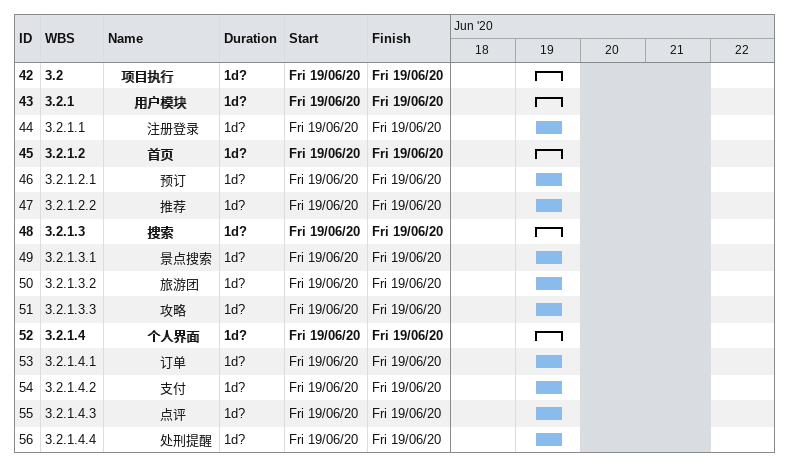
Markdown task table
| ID | WBS | Task | Duration | Start | Finish |
|---|---|---|---|---|---|
| 42 | 3.2 | **项目执行** | 1d? | 2020-06-19 | 2020-06-19 |
| 43 | 3.2.1 | **用户模块** | 1d? | 2020-06-19 | 2020-06-19 |
| 44 | 3.2.1.1 | 注册登录 | 1d? | 2020-06-19 | 2020-06-19 |
| 45 | 3.2.1.2 | **首页** | 1d? | 2020-06-19 | 2020-06-19 |
| 46 | 3.2.1.2.1 | 预订 | 1d? | 2020-06-19 | 2020-06-19 |
| 47 | 3.2.1.2.2 | 推荐 | 1d? | 2020-06-19 | 2020-06-19 |
| 48 | 3.2.1.3 | **搜索** | 1d? | 2020-06-19 | 2020-06-19 |
| 49 | 3.2.1.3.1 | 景点搜索 | 1d? | 2020-06-19 | 2020-06-19 |
| 50 | 3.2.1.3.2 | 旅游团 | 1d? | 2020-06-19 | 2020-06-19 |
| 51 | 3.2.1.3.3 | 攻略 | 1d? | 2020-06-19 | 2020-06-19 |
| 52 | 3.2.1.4 | **个人界面** | 1d? | 2020-06-19 | 2020-06-19 |
| 53 | 3.2.1.4.1 | 订单 | 1d? | 2020-06-19 | 2020-06-19 |
| 54 | 3.2.1.4.2 | 支付 | 1d? | 2020-06-19 | 2020-06-19 |
| 55 | 3.2.1.4.3 | 点评 | 1d? | 2020-06-19 | 2020-06-19 |
| 56 | 3.2.1.4.4 | 处刑提醒 | 1d? | 2020-06-19 | 2020-06-19 |
